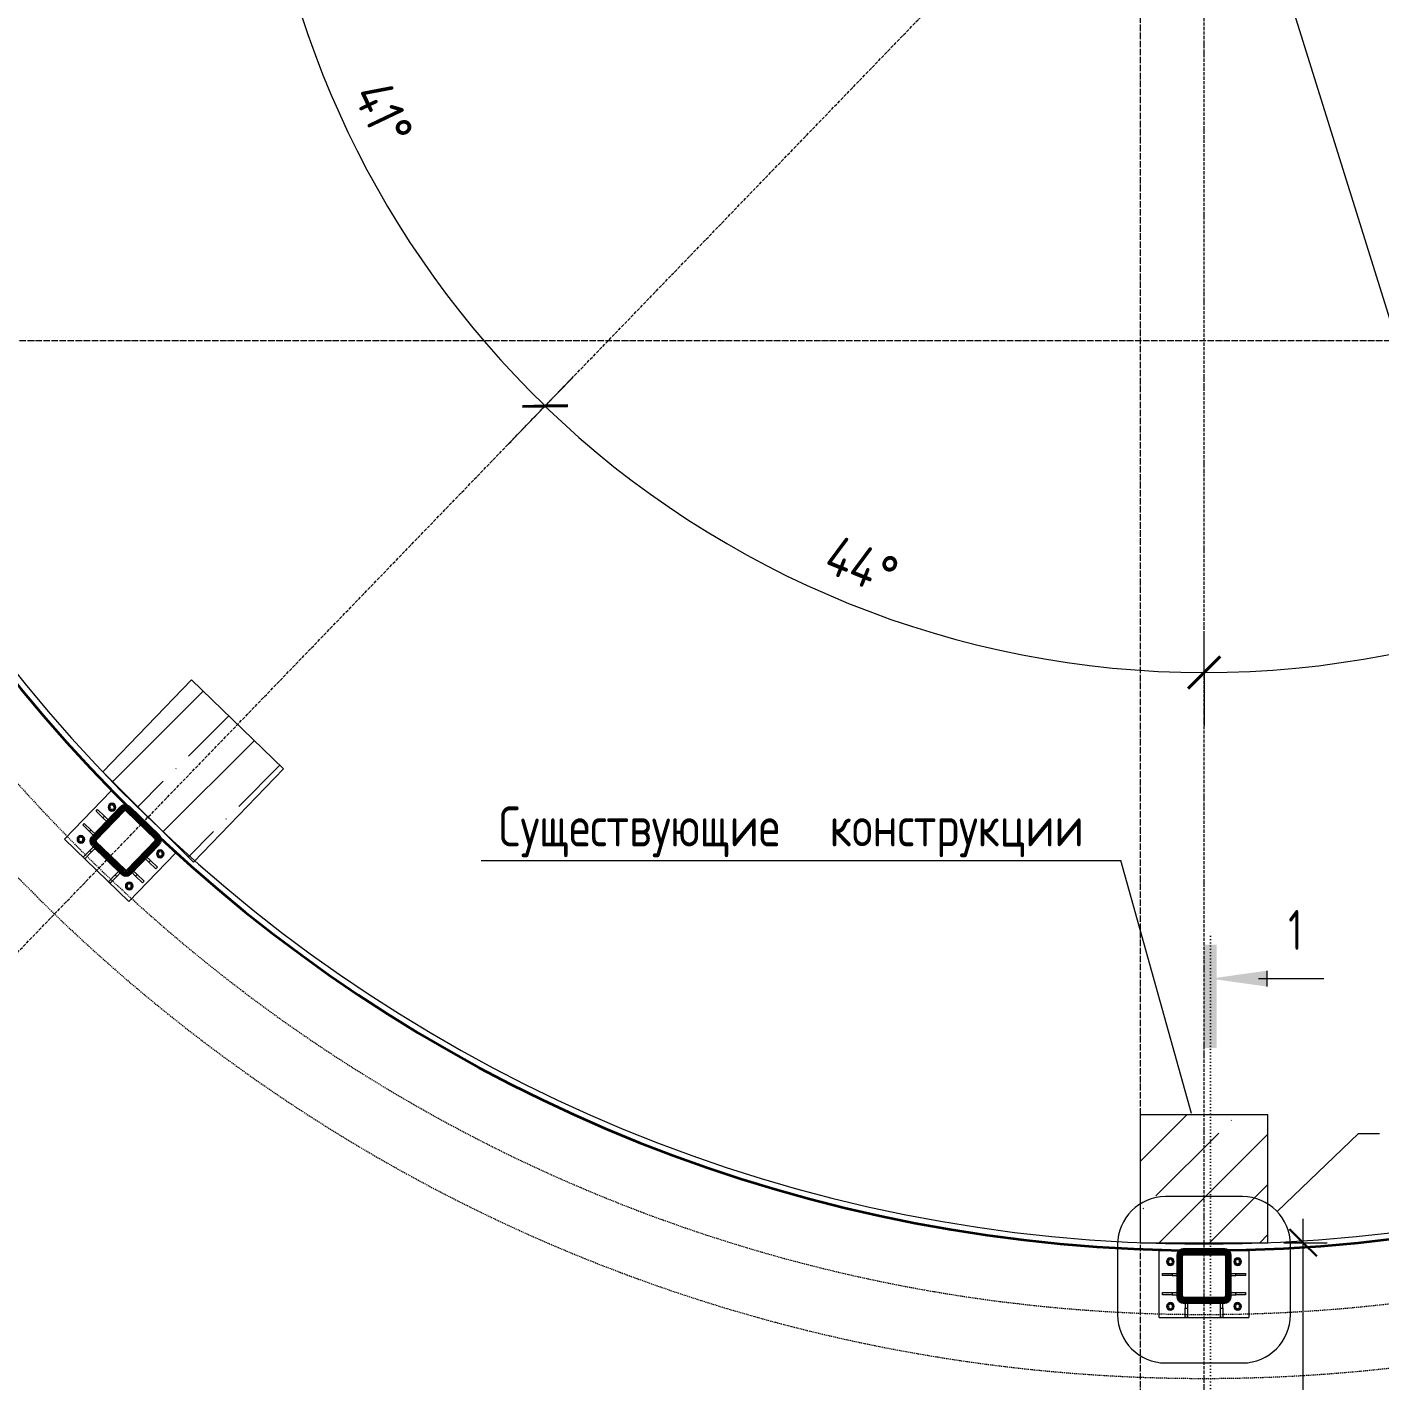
# Model space of a CAD drawing. Header units: millimetres. Extents: x 25978 to 116586, y -2270 to 13021.
# Drawn here: x 37095 to 41325, y 6258 to 10491 of the extents above; entities that cross this region are included whole.
import ezdxf

# ---------------------------------------------------------------- set-up
doc = ezdxf.new("R2010")
doc.units = ezdxf.units.MM
for name, pattern in [('01 Штриховая _2 мм_', [3, 2, -1]), ('01 Штриховая _4 мм_', [6, 3.5, -2.5]), ('02 Штрихпунктирная _10 мм_', [14, 10, -2, 0, -2]), ('02 Штрихпунктирная _20 мм_', [25, 20, -2.5, 0, -2.5]), ('04 Пунктир 10мм', [10, 0, -10])]:
    doc.linetypes.add(name, pattern=pattern)
for name, color, linetype, lineweight in [('AA_Dim', 7, 'Continuous', 9), ('AA_Dim-50', 7, 'Continuous', 9), ('AA_Linii', 7, 'Continuous', 9), ('AA_Oformlenie', 7, 'Continuous', 9), ('AA_Razrez', 7, 'Continuous', 9), ('AA_Vinoska', 7, 'Continuous', 9), ('AF_Balki', 7, 'Continuous', 20), ('AF_Lestnica', 7, '01 Штриховая _2 мм_', 9), ('AF_Perekritie_Опалубка', 253, 'Continuous', 20), ('AF_Stena', 7, '01 Штриховая _4 мм_', 20), ('Gen_Fragment', 7, 'Continuous', 9), ('KR_Colonna_KG', 7, 'Continuous', 20), ('KR_Detal', 7, 'Continuous', 20), ('Оси', 7, 'Continuous', 9)]:
    doc.layers.add(name, color=color, linetype=linetype, lineweight=lineweight)
doc.styles.add('GOST Common', font='GOST_Common.ttf', dxfattribs={"width": 0.85, "height": 125})
doc.styles.add('ISOCPEUR_1', font='isocpeur.TTF', dxfattribs={"width": 0.85, "height": 125})
doc.styles.add('ISOCPEUR_2', font='isocpeur.TTF', dxfattribs={"width": 0.9, "height": 125})
doc.styles.add('ISOCPEUR_3', font='isocpeur.TTF', dxfattribs={"width": 0.7, "height": 125})
doc.dimstyles.new('05_Округл_5мм__прозр_', dxfattribs={"dimscale": 304.8, "dimtxt": 125.344371, "dimasz": 0.278871, "dimexe": 0.246063, "dimexo": 0.164042, "dimgap": 0.016404, "dimtad": 1, "dimdec": 0, "dimrnd": 5, "dimdsep": 46, "dimtxsty": 'ISOCPEUR_2', "dimblk1": 'OBLIQUE', "dimblk2": 'OBLIQUE', "dimsah": 1, "dimcen": 0.09, "dimdle": 0.246063, "dimazin": 0, "dimtfac": 1, "dimtdec": 4, "dimtix": 1, "dimtmove": 0, "dimatfit": 3, "dimfxl": 1, "dimtvp": 1, "dimtolj": 1, "dimtzin": 0, "dimlwd": 18, "dimlwe": 18, "dimarcsym": 2})
doc.dimstyles.new('Засечка', dxfattribs={"dimscale": 304.8, "dimtxt": 125.344371, "dimasz": 0.328084, "dimexe": 0.393701, "dimexo": 0.246063, "dimgap": 0.082021, "dimtad": 1, "dimdec": 0, "dimzin": 0, "dimdsep": 46, "dimtxsty": 'ISOCPEUR_1', "dimblk1": 'OBLIQUE', "dimblk2": 'OBLIQUE', "dimsah": 1, "dimcen": 0.09, "dimadec": 1, "dimazin": 2, "dimtfac": 1, "dimtdec": 4, "dimtix": 1, "dimtmove": 0, "dimatfit": 3, "dimfxl": 1, "dimtvp": 1, "dimtolj": 1, "dimtzin": 0, "dimarcsym": 2})
doc.dimstyles.new('Засечка_1', dxfattribs={"dimscale": 304.8, "dimtxt": 125.344371, "dimasz": 0.328084, "dimexe": 0.393701, "dimexo": 0.246063, "dimgap": 0.082021, "dimtad": 1, "dimdec": 0, "dimzin": 0, "dimdsep": 46, "dimtxsty": 'ISOCPEUR_1', "dimblk1": 'OBLIQUE', "dimblk2": 'OBLIQUE', "dimsah": 1, "dimcen": 0.09, "dimadec": 1, "dimazin": 2, "dimtfac": 1, "dimtdec": 4, "dimtix": 1, "dimtmove": 0, "dimatfit": 3, "dimfxl": 1, "dimtvp": 1, "dimtolj": 1, "dimtzin": 0, "dimarcsym": 2})
doc.dimstyles.new('Засечка_2', dxfattribs={"dimscale": 304.8, "dimtxt": 125.344371, "dimasz": 0.328084, "dimexe": 0.393701, "dimexo": 0.246063, "dimgap": 0.082021, "dimtad": 1, "dimdec": 0, "dimzin": 0, "dimdsep": 46, "dimtxsty": 'ISOCPEUR_1', "dimblk1": 'OBLIQUE', "dimblk2": 'OBLIQUE', "dimsah": 1, "dimcen": 0.09, "dimadec": 1, "dimazin": 2, "dimtfac": 1, "dimtdec": 4, "dimtix": 1, "dimtmove": 0, "dimatfit": 3, "dimfxl": 1, "dimtvp": 1, "dimtolj": 1, "dimtzin": 0, "dimarcsym": 2})
doc.dimstyles.new('Засечка_3', dxfattribs={"dimscale": 304.8, "dimtxt": 125.344371, "dimasz": 0.328084, "dimexe": 0.393701, "dimexo": 0.246063, "dimgap": 0.082021, "dimtad": 1, "dimdec": 0, "dimzin": 0, "dimdsep": 46, "dimtxsty": 'ISOCPEUR_1', "dimblk1": 'OBLIQUE', "dimblk2": 'OBLIQUE', "dimsah": 1, "dimcen": 0.09, "dimadec": 1, "dimazin": 2, "dimtfac": 1, "dimtdec": 4, "dimtix": 1, "dimtmove": 0, "dimatfit": 3, "dimfxl": 1, "dimtvp": 1, "dimtolj": 1, "dimtzin": 0, "dimarcsym": 2})
doc.dimstyles.new('Стрелка__округл_5_мм_', dxfattribs={"dimscale": 304.8, "dimtxt": 125.344371, "dimasz": 0.410105, "dimexe": 0.393701, "dimexo": 0, "dimgap": 0.065617, "dimtad": 1, "dimjust": 3, "dimdec": 0, "dimrnd": 5, "dimdsep": 46, "dimtxsty": 'ISOCPEUR_1', "dimblk1": 'OPEN30', "dimblk2": 'OPEN30', "dimsah": 1, "dimcen": 0.09, "dimazin": 0, "dimtfac": 1, "dimtdec": 4, "dimtix": 1, "dimtmove": 0, "dimatfit": 2, "dimfxl": 1, "dimtvp": 1, "dimtolj": 1, "dimtzin": 0, "dimarcsym": 2})
doc.dimstyles.new('Стрелка__округл_5_мм__1', dxfattribs={"dimscale": 304.8, "dimtxt": 125.344371, "dimasz": 0.410105, "dimexe": 0.393701, "dimexo": 0, "dimgap": 0.065617, "dimtad": 1, "dimjust": 3, "dimdec": 0, "dimrnd": 5, "dimdsep": 46, "dimtxsty": 'ISOCPEUR_1', "dimblk1": 'OPEN30', "dimblk2": 'OPEN30', "dimsah": 1, "dimcen": 0.09, "dimazin": 0, "dimtfac": 1, "dimtdec": 4, "dimtix": 1, "dimtmove": 0, "dimatfit": 2, "dimfxl": 1, "dimtvp": 1, "dimtolj": 1, "dimtzin": 0, "dimarcsym": 2})

# ---------------------------------------------------------------- blocks, each defined once
blk = doc.blocks.new('Лестницы 1 - Лестницы 1-3688333-Схема расположения входа на отм_ -0_110 в осях 7-14_ А-В')
at = {"layer": 'AF_Lestnica', "color": 250, "linetype": 'Continuous', "lineweight": 20}
for radius, start, end in [(7369.2, 270, 352), (7669.2, 270, 352), (7369.2, 197.04974, 270), (7669.2, 197.65643, 270)]:
    blk.add_arc((40775.1, 11440), radius, start, end, dxfattribs=at)
blk = doc.blocks.new('243_Профиль гнутый сварной квадратный _НесКол_2ур_ - 160х8-4060138-Схема расположения входа на отм_ -0_110 в осях 7-14_ А-В')
at = {"layer": 'KR_Colonna_KG', "linetype": '01 Штриховая _4 мм_', "lineweight": 9}
h = blk.add_hatch(color=256, dxfattribs=at)
h.paths.add_polyline_path([(63.3, -80), (64, -80), (75.3, -75.3), (80, -64), (80, 64), (75.3, 75.3), (63.3, 80), (-65.4, 79.4), (-75.3, 75.3), (-80, 64), (-80, -64), (-75.3, -75.3), (-64, -80), (-29.8, -80)])
h.paths.add_polyline_path([(-64, -72), (-69.7, -69.7), (-72, -64), (-72, 64), (-69.7, 69.7), (-64, 72), (64, 72), (69.7, 69.7), (72, 64), (72, -64), (69.7, -69.7), (63.3, -72), (-29.8, -72)])
at = {"layer": 'KR_Colonna_KG', "lineweight": 60}
for p, q in [((-80, 64), (-80, -64)), ((-72, -64), (-72, 64)), ((64, 80), (-64, 80)), ((-64, 72), (64, 72)), ((72, 64), (72, -64)), ((80, -64), (80, 64)), ((64, -72), (-64, -72)), ((-64, -80), (64, -80))]:
    blk.add_line(p, q, dxfattribs=at)
for centre, radius, start, end in [((-64, 64), 16, 90, 180), ((-64, 64), 8, 90, 180), ((64, 64), 16, 360, 90), ((64, 64), 8, 0, 90), ((-64, -64), 16, 180, 270), ((-64, -64), 8, 180, 270), ((64, -64), 8, 270, 0), ((64, -64), 16, 270, 360)]:
    blk.add_arc(centre, radius, start, end, dxfattribs=at)
blk = doc.blocks.new('354_Прокат Лист _НесКаркас_РабПлоск_ - 354_Прокат Лист _НесКаркас_РабПлоск_-3883364-Схема расположения входа на отм_ -0_110 в осях 7-14_ А-В')
at = {"layer": 'AF_Balki'}
for p, q in [((-90, 105), (-90, -105)), ((-90, 105), (190, 105)), ((190, -105), (190, 105)), ((-90, -105), (190, -105))]:
    blk.add_line(p, q, dxfattribs=at)
blk = doc.blocks.new('354_Прокат Лист _НесКаркас_РабПлоск_ - 354_Прокат Лист _НесКаркас_РабПлоск_-3862386-Схема расположения входа на отм_ -0_110 в осях 7-14_ А-В')
at = {"layer": 'AF_Balki'}
for p, q in [((40855.1, 6527.3), (40855.1, 6534.3)), ((40855.1, 6534.3), (40875.1, 6534.3)), ((40855.1, 6527.3), (40875.1, 6527.3)), ((40875.1, 6534.3), (40905.1, 6534.3)), ((40875.1, 6527.3), (40875.1, 6534.3)), ((40905.1, 6527.3), (40875.1, 6527.3)), ((40905.1, 6534.3), (40905.1, 6527.3))]:
    blk.add_line(p, q, dxfattribs=at)
blk = doc.blocks.new('354_Прокат Лист _НесКаркас_РабПлоск_ - 354_Прокат Лист _НесКаркас_РабПлоск_-3862465-Схема расположения входа на отм_ -0_110 в осях 7-14_ А-В')
at = {"layer": 'AF_Balki'}
for p, q in [((40645.1, 6527.3), (40645.1, 6534.3)), ((40645.1, 6534.3), (40675.1, 6534.3)), ((40675.1, 6527.3), (40645.1, 6527.3)), ((40675.1, 6534.3), (40695.1, 6534.3)), ((40675.1, 6534.3), (40675.1, 6527.3)), ((40675.1, 6527.3), (40695.1, 6527.3)), ((40695.1, 6534.3), (40695.1, 6527.3))]:
    blk.add_line(p, q, dxfattribs=at)
blk = doc.blocks.new('354_Анкер клиновой _СоедНесК_РабПлоск_ - M12x120_20-4043259-Схема расположения входа на отм_ -0_110 в осях 7-14_ А-В')
at = {"layer": 'KR_Detal'}
for start, end in [(120, 180), (90, 120), (60, 90), (360, 60), (180, 240), (240, 270), (270, 300), (300, 360)]:
    blk.add_arc((0, 0), 9, start, end, dxfattribs=at)
for points in [[(-9, 5.2), (-8.3, 5.6), (-6.8, 6.5), (-5.3, 7.3), (-4.5, 7.8)], [(-9, 0), (-9, 0.9), (-9, 2.7), (-9, 4.4), (-9, 5.2)], [(-4.5, 7.8), (-3.7, 8.2), (-2.2, 9.1), (-0.7, 10), (0, 10.4)], [(0, 10.4), (0.7, 10), (2.2, 9.1), (3.7, 8.2), (4.5, 7.8)], [(4.5, 7.8), (5.3, 7.3), (6.8, 6.5), (8.3, 5.6), (9, 5.2)], [(9, 5.2), (9, 4.4), (9, 2.7), (9, 0.9), (9, 0)], [(-9, -5.2), (-9, -4.4), (-9, -2.7), (-9, -0.9), (-9, 0)], [(-4.5, -7.8), (-5.3, -7.3), (-6.8, -6.5), (-8.3, -5.6), (-9, -5.2)], [(0, -10.4), (-0.7, -10), (-2.2, -9.1), (-3.7, -8.2), (-4.5, -7.8)], [(4.5, -7.8), (3.7, -8.2), (2.2, -9.1), (0.7, -10), (0, -10.4)], [(9, -5.2), (8.3, -5.6), (6.8, -6.5), (5.3, -7.3), (4.5, -7.8)], [(9, 0), (9, -0.9), (9, -2.7), (9, -4.4), (9, -5.2)]]:
    blk.add_open_spline(points, degree=3, dxfattribs=at)
blk = doc.blocks.new('354_Анкер клиновой _СоедНесК_РабПлоск_ - M12x120_20-4043320-Схема расположения входа на отм_ -0_110 в осях 7-14_ А-В')
at = {"layer": 'KR_Detal'}
for start, end in [(120, 180), (180, 240), (90, 120), (60, 90), (0, 60), (300, 0), (240, 270), (270, 300)]:
    blk.add_arc((0, 0), 9, start, end, dxfattribs=at)
for points in [[(-9, 5.2), (-8.3, 5.6), (-6.8, 6.5), (-5.3, 7.3), (-4.5, 7.8)], [(-9, 0), (-9, 0.9), (-9, 2.7), (-9, 4.4), (-9, 5.2)], [(-9, -5.2), (-9, -4.4), (-9, -2.7), (-9, -0.9), (-9, 0)], [(-4.5, 7.8), (-3.7, 8.2), (-2.2, 9.1), (-0.7, 10), (0, 10.4)], [(0, 10.4), (0.7, 10), (2.2, 9.1), (3.7, 8.2), (4.5, 7.8)], [(4.5, 7.8), (5.3, 7.3), (6.8, 6.5), (8.3, 5.6), (9, 5.2)], [(9, 5.2), (9, 4.4), (9, 2.7), (9, 0.9), (9, 0)], [(9, 0), (9, -0.9), (9, -2.7), (9, -4.4), (9, -5.2)], [(-4.5, -7.8), (-5.3, -7.3), (-6.8, -6.5), (-8.3, -5.6), (-9, -5.2)], [(0, -10.4), (-0.7, -10), (-2.2, -9.1), (-3.7, -8.2), (-4.5, -7.8)], [(4.5, -7.8), (3.7, -8.2), (2.2, -9.1), (0.7, -10), (0, -10.4)], [(9, -5.2), (8.3, -5.6), (6.8, -6.5), (5.3, -7.3), (4.5, -7.8)]]:
    blk.add_open_spline(points, degree=3, dxfattribs=at)
blk = doc.blocks.new('354_Шайба_ГОСТ 11371-78_СоедНесК_РабПлоск_ - Шайба_ГОСТ 11371-78-V4-Схема расположения входа на отм_ -0_110 в осях 7-14_ А-В')
at = {"layer": 'KR_Detal'}
for start, end in [(0, 180), (180, 0)]:
    blk.add_arc((0, 0), 12, start, end, dxfattribs=at)
at = {"layer": 'KR_Detal', "linetype": '01 Штриховая _4 мм_', "lineweight": 9}
for start, end in [(0, 180), (180, 360)]:
    blk.add_arc((0, 0), 6.5, start, end, dxfattribs=at)
blk = doc.blocks.new('354_Шайба_ГОСТ 11371-78_СоедНесК_РабПлоск_ - Шайба_ГОСТ 11371-78-V5-Схема расположения входа на отм_ -0_110 в осях 7-14_ А-В')
at = {"layer": 'KR_Detal'}
for start, end in [(360, 180), (180, 360)]:
    blk.add_arc((0, 0), 12, start, end, dxfattribs=at)
at = {"layer": 'KR_Detal', "linetype": '01 Штриховая _4 мм_', "lineweight": 9}
for start, end in [(0, 180), (180, 0)]:
    blk.add_arc((0, 0), 6.5, start, end, dxfattribs=at)
blk = doc.blocks.new('Лестницы 2 - Лестницы 1-3699303-Схема расположения входа на отм_ -0_110 в осях 7-14_ А-В')
at = {"layer": 'AA_Linii', "linetype": '01 Штриховая _4 мм_', "lineweight": 20}
for start, end in [(182.9162121646, 270), (270, 357.0837878354)]:
    blk.add_arc((40775.061608, 11440), 7469.209461, start, end, dxfattribs=at)
blk = doc.blocks.new('010_Текст с выноской - Текст 2 строки-3712182-Схема расположения входа на отм_ -0_110 в осях 7-14_ А-В')
at = {"layer": 'AA_Vinoska'}
blk.add_line((-20, 0), (20, 0), dxfattribs=at)
blk = doc.blocks.new('DIMBLOCK17-Схема расположения входа на отм_ -0_110 в осях 7-14_ А-В')
at = {"layer": 'AA_Dim-50'}
for p, q in [((40770.7, 11404.9), (40779.4, 11475.1)), ((40810.2, 11435.7), (40740, 11444.3)), ((40775.1, 11440), (43713.5, 7677.2))]:
    blk.add_line(p, q, dxfattribs=at)
at = {"layer": 'AA_Dim-50', "lineweight": 40}
for q in [(43662.9, 7796.3), (43610.1, 7755.1)]:
    blk.add_line((43713.5, 7677.2), q, dxfattribs=at)
at = {"layer": 'AA_Dim-50'}
blk.add_arc((40775.1, 11440), 4774.2, 306.5465, 309.4267, dxfattribs=at)
at = {"layer": 'AA_Dim-50', "color": 0, "insert": (42176.2, 9921.5), "char_height": 125, "width": 476.782, "attachment_point": 1, "rotation": 307.9866, "line_spacing_factor": 1.135194, "style": 'ISOCPEUR_1'}
blk.add_mtext('R4775', dxfattribs=at)
blk = doc.blocks.new('_Open30')
at = {"color": 0, "linetype": 'ByBlock', "lineweight": -2}
for p, q in [((-1, 0.268), (0, 0)), ((0, 0), (-1, -0.268)), ((0, 0), (-1, 0))]:
    blk.add_line(p, q, dxfattribs=at)
blk = doc.blocks.new('Разрез - Номер узла_ сзади-394133-Схема расположения входа на отм_ -0_110 в осях 7-14_ А-В')
at = {"layer": 'AA_Razrez'}
for points in [[(7.329, 0.404), (7.329, -0.394), (0.873, -0.394), (0.873, 0.404)], [(3.497, -3.533), (2.503, -3.533), (3, 0)]]:
    blk.add_hatch(color=256, dxfattribs=at).paths.add_polyline_path(points)
for p, q in [((3, -3), (3, -7.096)), ((2.503, -3.533), (3.497, -3.533))]:
    blk.add_line(p, q, dxfattribs=at)
blk = doc.blocks.new('DIMBLOCK31-Схема расположения входа на отм_ -0_110 в осях 7-14_ А-В')
at = {"layer": 'AA_Dim-50', "lineweight": 30}
for p, q in [((41085.1, 6690), (41042.6, 6732.5)), ((41085.1, 6690), (41127.6, 6647.5)), ((41085.1, 3770.8), (41042.6, 3813.3)), ((41085.1, 3770.8), (41127.6, 3728.3))]:
    blk.add_line(p, q, dxfattribs=at)
at = {"layer": 'AA_Dim-50', "lineweight": 18}
for p, q in [((41085.1, 3695.8), (41085.1, 6765)), ((41025.1, 6690), (41160.1, 6690)), ((41085.1, 6690), (41025.1, 6690)), ((40825.1, 3770.8), (41160.1, 3770.8)), ((41085.1, 3770.8), (40825.1, 3770.8))]:
    blk.add_line(p, q, dxfattribs=at)
at = {"layer": 'AA_Dim-50', "color": 0, "lineweight": 18, "insert": (40917.3, 5074.3), "char_height": 125, "width": 374.614, "attachment_point": 1, "rotation": 90, "line_spacing_factor": 1.135194, "style": 'ISOCPEUR_2'}
blk.add_mtext('2920', dxfattribs=at)
blk = doc.blocks.new('_Oblique')
at = {"color": 0, "linetype": 'ByBlock', "lineweight": -2}
blk.add_line((-0.5, -0.5), (0.5, 0.5), dxfattribs=at)
blk = doc.blocks.new('DIMBLOCK32-Схема расположения входа на отм_ -0_110 в осях 7-14_ А-В')
at = {"layer": 'AA_Dim-50'}
for p, q in [((40806.4, 11423.6), (40743.8, 11456.4)), ((40758.6, 11408.7), (40791.5, 11471.3)), ((40775.1, 11440), (43057.6, 4118.3))]:
    blk.add_line(p, q, dxfattribs=at)
at = {"layer": 'AA_Dim-50', "lineweight": 40}
for q in [(43052.3, 4247.6), (42988.4, 4227.7)]:
    blk.add_line((43057.6, 4118.3), q, dxfattribs=at)
at = {"layer": 'AA_Dim-50'}
blk.add_arc((40775.1, 11440), 7669.2, 286.41806, 288.21107, dxfattribs=at)
at = {"layer": 'AA_Dim-50', "color": 0, "insert": (42033.1, 8018.7), "char_height": 125, "width": 465.43, "attachment_point": 1, "rotation": 287.3146, "line_spacing_factor": 1.135194, "style": 'ISOCPEUR_1'}
blk.add_mtext('R7670', dxfattribs=at)
blk = doc.blocks.new('DIMBLOCK33-Схема расположения входа на отм_ -0_110 в осях 7-14_ А-В')
at = {"layer": 'AA_Dim-50', "lineweight": 40}
for p, q in [((37820.6, 11181.5), (37766.4, 11227)), ((37820.6, 11181.5), (37874.8, 11136.1)), ((38714.9, 9306.6), (38644.2, 9305.4)), ((38714.9, 9306.6), (38785.6, 9307.9))]:
    blk.add_line(p, q, dxfattribs=at)
at = {"layer": 'AA_Dim-50'}
for p, q in [((37820.6, 11181.5), (37656.2, 11167.1)), ((37820.6, 11181.5), (37940.2, 11192)), ((37820.6, 11181.5), (37820.6, 11181.5)), ((38714.9, 9306.6), (38798.2, 9392.9)), ((38714.9, 9306.6), (38600.3, 9187.9))]:
    blk.add_line(p, q, dxfattribs=at)
blk.add_arc((40775.1, 11440), 2965.7, 185, 226, dxfattribs=at)
blk.add_arc((40775.1, 11440), 2965.7, 185, 226, dxfattribs=at)
at = {"layer": 'AA_Dim-50', "color": 0, "insert": (38224, 10335.9), "char_height": 125, "width": 244.067, "attachment_point": 1, "rotation": 295.5, "line_spacing_factor": 1.135194, "style": 'ISOCPEUR_1'}
blk.add_mtext('41°', dxfattribs=at)
blk = doc.blocks.new('DIMBLOCK34-Схема расположения входа на отм_ -0_110 в осях 7-14_ А-В')
at = {"layer": 'AA_Dim-50'}
for p, q in [((38714.2, 9306), (38797.6, 9392.3)), ((38714.2, 9306), (38599.6, 9187.3)), ((38714.2, 9306), (38714.2, 9306)), ((40775.1, 8473.3), (40775.1, 8593.3)), ((40775.1, 8473.3), (40775.1, 8308.3))]:
    blk.add_line(p, q, dxfattribs=at)
at = {"layer": 'AA_Dim-50', "lineweight": 40}
for p, q in [((38714.2, 9306), (38643.5, 9304.7)), ((38714.2, 9306), (38784.9, 9307.2)), ((40775.1, 8473.3), (40825.1, 8523.3)), ((40775.1, 8473.3), (40725.1, 8423.3))]:
    blk.add_line(p, q, dxfattribs=at)
at = {"layer": 'AA_Dim-50'}
blk.add_arc((40775.1, 11440), 2966.7, 226, 270, dxfattribs=at)
blk.add_arc((40775.1, 11440), 2966.7, 226, 270, dxfattribs=at)
at = {"layer": 'AA_Dim-50', "color": 0, "insert": (39625.6, 8907.4), "char_height": 125, "width": 280.961, "attachment_point": 1, "rotation": 338, "line_spacing_factor": 1.135194, "style": 'ISOCPEUR_1'}
blk.add_mtext('44°', dxfattribs=at)
blk = doc.blocks.new('DIMBLOCK35-Схема расположения входа на отм_ -0_110 в осях 7-14_ А-В')
at = {"layer": 'AA_Dim-50'}
for p, q in [((42836.2, 9305.7), (42752.8, 9392)), ((42836.2, 9305.7), (42950.8, 9187)), ((40775.1, 8472.9), (40775.1, 8592.9)), ((40775.1, 8472.9), (40775.1, 8472.9)), ((40775.1, 8472.9), (40775.1, 8307.9))]:
    blk.add_line(p, q, dxfattribs=at)
at = {"layer": 'AA_Dim-50', "lineweight": 40}
for p, q in [((42836.2, 9305.7), (42837.4, 9376.4)), ((42836.2, 9305.7), (42834.9, 9235)), ((40775.1, 8472.9), (40825.1, 8522.9)), ((40775.1, 8472.9), (40725.1, 8422.9))]:
    blk.add_line(p, q, dxfattribs=at)
at = {"layer": 'AA_Dim-50'}
blk.add_arc((40775.1, 11440), 2967.1, 270, 314, dxfattribs=at)
blk.add_arc((40775.1, 11440), 2967.1, 270, 314, dxfattribs=at)
at = {"layer": 'AA_Dim-50', "color": 0, "insert": (41707.6, 8819.3), "char_height": 125, "width": 280.961, "attachment_point": 1, "rotation": 22, "line_spacing_factor": 1.135194, "style": 'ISOCPEUR_1'}
blk.add_mtext('44°', dxfattribs=at)
blk = doc.blocks.new('DIMBLOCK36-Схема расположения входа на отм_ -0_110 в осях 7-14_ А-В')
at = {"layer": 'AA_Dim-50', "lineweight": 40}
for p, q in [((43730.2, 11181.5), (43684.7, 11235.6)), ((43730.2, 11181.5), (43775.6, 11127.3)), ((42835.7, 9306.1), (42836.9, 9376.8)), ((42835.7, 9306.1), (42834.5, 9235.4))]:
    blk.add_line(p, q, dxfattribs=at)
at = {"layer": 'AA_Dim-50'}
for p, q in [((43730.2, 11181.5), (43610.7, 11191.9)), ((43730.2, 11181.5), (43894.6, 11167.1)), ((42835.7, 9306.1), (42752.4, 9392.5)), ((42835.7, 9306.1), (42835.7, 9306.1)), ((42835.7, 9306.1), (42950.3, 9187.4))]:
    blk.add_line(p, q, dxfattribs=at)
blk.add_arc((40775.1, 11440), 2966.4, 314, 355, dxfattribs=at)
blk.add_arc((40775.1, 11440), 2966.4, 314, 355, dxfattribs=at)
at = {"layer": 'AA_Dim-50', "color": 0, "insert": (43239.2, 10152), "char_height": 125, "width": 244.067, "attachment_point": 1, "rotation": 64.5, "line_spacing_factor": 1.135194, "style": 'ISOCPEUR_1'}
blk.add_mtext('41°', dxfattribs=at)

msp = doc.modelspace()

# ---------------------------------------------------------------- hatches: boundary and pattern name
at = {"layer": 'AA_Oformlenie'}
h = msp.add_hatch(dxfattribs=at)
h.set_pattern_fill('FP_1', color=256, style=0, pattern_type=2)
h.set_pattern_definition([(45, (0, 0), (-157.1545, 157.1545), []), (45, (157.15, 0), (-157.1545, 157.1545), [277.813, -55.563, 1.676, -53.886])])
h.paths.add_polyline_path([(40931.4794, 6690), (40975.0616, 6690), (40975.0616, 7090), (40575.0616, 7090), (40575.0616, 6690), (40838.3473, 6690)])
h.paths.add_polyline_path([(37614.8817, 7879.6069), (37897.1847, 8171.9402), (37609.4487, 8449.8035), (37331.9959, 8162.4927), (37581.2084, 7913.2802)])
h.paths.add_polyline_path([(43930.8399, 7884.2043), (44218.5758, 8162.0676), (43940.7125, 8449.8035), (43652.9766, 8171.9402), (43911.7058, 7904.0182)])

# ---------------------------------------------------------------- linework, layer by layer
at = {"layer": 'AA_Linii', "linetype": '02 Штрихпунктирная _10 мм_', "lineweight": 20}
for p, q in [((35985.9451, 6480.7216), (40570.6903, 11228.3643)), ((40775.0637, 4545.7938), (40775.0637, 11145.7938))]:
    msp.add_line(p, q, dxfattribs=at)
at = {"layer": 'AA_Linii'}
for p, q in [((37609.4487, 8449.8035), (37331.9959, 8162.4927)), ((37897.1847, 8171.9402), (37609.4487, 8449.8035)), ((37614.8817, 7879.6069), (37897.1847, 8171.9402)), ((37331.9959, 8162.4927), (37614.8817, 7879.6069)), ((40975.0616, 7090), (40575.0616, 7090)), ((40575.0616, 7090), (40575.0616, 6690)), ((40975.0616, 6690), (40975.0616, 7090)), ((40575.0616, 6690), (40975.0616, 6690))]:
    msp.add_line(p, q, dxfattribs=at)
at = {"layer": 'AA_Linii', "lineweight": 20}
for p, q in [((37609.4487, 8449.8035), (37331.9959, 8162.4927)), ((37897.1847, 8171.9402), (37609.4487, 8449.8035)), ((37614.8817, 7879.6069), (37897.1847, 8171.9402)), ((37331.9959, 8162.4927), (37614.8817, 7879.6069)), ((40975.0616, 7090), (40575.0616, 7090)), ((40575.0616, 7090), (40575.0616, 6690)), ((40975.0616, 6690), (40975.0616, 7090)), ((40575.0616, 6690), (40975.0616, 6690))]:
    msp.add_line(p, q, dxfattribs=at)
msp.add_arc((40775.0616, 11440), 4754.2095, 181.8080384, 358.1919616, dxfattribs=at)
at = {"layer": 'AA_Razrez', "linetype": '04 Пунктир 10мм'}
msp.add_line((40795.0616, 2851.0536), (40795.0616, 7665.8816), dxfattribs=at)
at = {"layer": 'AA_Vinoska'}
msp.add_line((40736.0217, 7094.5079), (40515.2464, 7885.3913), dxfattribs=at)
at = {"layer": 'AF_Perekritie_Опалубка', "lineweight": 35}
for radius, start, end in [(4774.2095, 185.3173957, 357.8392894), (7069.2095, 197.79694229, 352.00000216)]:
    msp.add_arc((40775.0616, 11440), radius, start, end, dxfattribs=at)
at = {"layer": 'AF_Stena'}
for radius, start, end in [(5174.2095, 184.767034, 355.232966), (4974.2095, 184.9591748, 355.0408252)]:
    msp.add_arc((40775.0616, 11440), radius, start, end, dxfattribs=at)
at = {"layer": 'Gen_Fragment'}
for p, q in [((41003.6528, 6787.9769), (41258.5898, 7032.1251)), ((41258.5898, 7032.1251), (41324.001, 7032.1251)), ((40895.3193, 6834.228), (40654.8307, 6834.228)), ((40504.8307, 6684.228), (40504.8307, 6464.1077)), ((41045.3193, 6464.1077), (41045.3193, 6684.228)), ((40654.8307, 6314.1077), (40895.3193, 6314.1077))]:
    msp.add_line(p, q, dxfattribs=at)
for centre, start, end in [((40654.8307, 6684.228), 90, 180), ((40895.3193, 6684.228), 0, 90), ((40654.8307, 6464.1077), 180, 270), ((40895.3193, 6464.1077), 270, 0)]:
    msp.add_arc(centre, 150, start, end, dxfattribs=at)
at = {"layer": 'Оси', "linetype": '02 Штрихпунктирная _20 мм_'}
for p, q in [((40575.0616, 12431.8629), (40575.0616, 3155.5937)), ((49415.0616, 9510), (26637.2958, 9510))]:
    msp.add_line(p, q, dxfattribs=at)

# ---------------------------------------------------------------- block references
at = {"layer": 'AA_Razrez', "extrusion": (0, 0, -1), "xscale": 49.99999999999998, "yscale": 49.99999999999998, "zscale": 49.99999999999998, "rotation": 270.0000000000002}
msp.add_blockref('Разрез - Номер узла_ сзади-394133-Схема расположения входа на отм_ -0_110 в осях 7-14_ А-В', (-40795.0616, 7665.8816), dxfattribs=at)
at = {"layer": 'AA_Vinoska', "xscale": 50, "yscale": 50, "zscale": 50}
msp.add_blockref('010_Текст с выноской - Текст 2 строки-3712182-Схема расположения входа на отм_ -0_110 в осях 7-14_ А-В', (39515.2464, 7885.3913), dxfattribs=at)
at = {"layer": 'AF_Balki', "extrusion": (0, 0, -1)}
for p, rotation in [((-37349.7115, 7964.9247), 224), ((-40725.0616, 6560.7905), 180)]:
    msp.add_blockref('354_Прокат Лист _НесКаркас_РабПлоск_ - 354_Прокат Лист _НесКаркас_РабПлоск_-3883364-Схема расположения входа на отм_ -0_110 в осях 7-14_ А-В', p, dxfattribs=dict(at, rotation=rotation))
at = {"layer": 'AF_Balki'}
for name, p, rotation in [('354_Прокат Лист _НесКаркас_РабПлоск_ - 354_Прокат Лист _НесКаркас_РабПлоск_-3862465-Схема расположения входа на отм_ -0_110 в осях 7-14_ А-В', (3538.7304, 31578.6472), 316), ('354_Прокат Лист _НесКаркас_РабПлоск_ - 354_Прокат Лист _НесКаркас_РабПлоск_-3862465-Схема расположения входа на отм_ -0_110 в осях 7-14_ А-В', (3497.0457, 31535.4919), 316), ('354_Прокат Лист _НесКаркас_РабПлоск_ - 354_Прокат Лист _НесКаркас_РабПлоск_-3862386-Схема расположения входа на отм_ -0_110 в осях 7-14_ А-В', (60990.3671, 41854.1803), 226), ('354_Прокат Лист _НесКаркас_РабПлоск_ - 354_Прокат Лист _НесКаркас_РабПлоск_-3862386-Схема расположения входа на отм_ -0_110 в осях 7-14_ А-В', (3538.7304, 31578.6472), 316), ('354_Прокат Лист _НесКаркас_РабПлоск_ - 354_Прокат Лист _НесКаркас_РабПлоск_-3862465-Схема расположения входа на отм_ -0_110 в осях 7-14_ А-В', (13815.7339, -25957.8181), 46.00000000020962), ('354_Прокат Лист _НесКаркас_РабПлоск_ - 354_Прокат Лист _НесКаркас_РабПлоск_-3862386-Схема расположения входа на отм_ -0_110 в осях 7-14_ А-В', (3497.0457, 31535.4919), 316), ('354_Прокат Лист _НесКаркас_РабПлоск_ - 354_Прокат Лист _НесКаркас_РабПлоск_-3862386-Схема расположения входа на отм_ -0_110 в осях 7-14_ А-В', (34189.2711, 47360.8602), 270), ('354_Прокат Лист _НесКаркас_РабПлоск_ - 354_Прокат Лист _НесКаркас_РабПлоск_-3862465-Схема расположения входа на отм_ -0_110 в осях 7-14_ А-В', (47360.8521, -34189.263), 90)]:
    msp.add_blockref(name, p, dxfattribs=dict(at, rotation=rotation))
for name, p in [('354_Прокат Лист _НесКаркас_РабПлоск_ - 354_Прокат Лист _НесКаркас_РабПлоск_-3862465-Схема расположения входа на отм_ -0_110 в осях 7-14_ А-В', (0, 60)), ('354_Прокат Лист _НесКаркас_РабПлоск_ - 354_Прокат Лист _НесКаркас_РабПлоск_-3862386-Схема расположения входа на отм_ -0_110 в осях 7-14_ А-В', (0, 60)), ('354_Прокат Лист _НесКаркас_РабПлоск_ - 354_Прокат Лист _НесКаркас_РабПлоск_-3862465-Схема расположения входа на отм_ -0_110 в осях 7-14_ А-В', (0, 0)), ('354_Прокат Лист _НесКаркас_РабПлоск_ - 354_Прокат Лист _НесКаркас_РабПлоск_-3862386-Схема расположения входа на отм_ -0_110 в осях 7-14_ А-В', (0, 0))]:
    msp.add_blockref(name, p, dxfattribs=at)
at = {"layer": 'AF_Lestnica', "color": 250, "linetype": 'Continuous', "lineweight": 20}
for name in ['Лестницы 2 - Лестницы 1-3699303-Схема расположения входа на отм_ -0_110 в осях 7-14_ А-В', 'Лестницы 1 - Лестницы 1-3688333-Схема расположения входа на отм_ -0_110 в осях 7-14_ А-В']:
    msp.add_blockref(name, (0, 0), dxfattribs=at)
at = {"layer": 'KR_Colonna_KG', "rotation": 316}
msp.add_blockref('243_Профиль гнутый сварной квадратный _НесКол_2ур_ - 160х8-4060138-Схема расположения входа на отм_ -0_110 в осях 7-14_ А-В', (37403.0449, 7948.1753), dxfattribs=at)
at = {"layer": 'KR_Colonna_KG'}
msp.add_blockref('243_Профиль гнутый сварной квадратный _НесКол_2ур_ - 160х8-4060138-Схема расположения входа на отм_ -0_110 в осях 7-14_ А-В', (40775.0616, 6585.7905), dxfattribs=at)
at = {"layer": 'KR_Detal', "linetype": '01 Штриховая _4 мм_', "lineweight": 9}
for p in [(37360.2899, 8052.0235), (37263.0378, 7951.3159), (37511.3513, 7906.1452), (37414.0991, 7805.4376)]:
    msp.add_blockref('354_Шайба_ГОСТ 11371-78_СоедНесК_РабПлоск_ - Шайба_ГОСТ 11371-78-V5-Схема расположения входа на отм_ -0_110 в осях 7-14_ А-В', p, dxfattribs=at)
at = {"layer": 'KR_Detal'}
for p in [(37360.2899, 8052.0235), (37263.0378, 7951.3159), (37511.3513, 7906.1452), (37414.0991, 7805.4376)]:
    msp.add_blockref('354_Анкер клиновой _СоедНесК_РабПлоск_ - M12x120_20-4043320-Схема расположения входа на отм_ -0_110 в осях 7-14_ А-В', p, dxfattribs=at)
at = {"layer": 'KR_Detal', "linetype": '01 Штриховая _4 мм_', "lineweight": 9, "rotation": 180}
for p in [(40670.0616, 6630.7905), (40880.0697, 6630.7905), (40670.0616, 6490.7905), (40880.0697, 6490.7905)]:
    msp.add_blockref('354_Шайба_ГОСТ 11371-78_СоедНесК_РабПлоск_ - Шайба_ГОСТ 11371-78-V4-Схема расположения входа на отм_ -0_110 в осях 7-14_ А-В', p, dxfattribs=at)
at = {"layer": 'KR_Detal', "rotation": 180}
for p in [(40670.0616, 6630.7905), (40880.0697, 6630.7905), (40670.0616, 6490.7905), (40880.0697, 6490.7905)]:
    msp.add_blockref('354_Анкер клиновой _СоедНесК_РабПлоск_ - M12x120_20-4043259-Схема расположения входа на отм_ -0_110 в осях 7-14_ А-В', p, dxfattribs=at)

# ---------------------------------------------------------------- texts
at = {"layer": 'AA_Razrez', "insert": (41038.8681, 7730.6122), "char_height": 125, "width": 53.312219, "attachment_point": 1, "style": 'ISOCPEUR_3'}
msp.add_mtext('\\fISOCPEUR|b0|i0|c204|p34|;\\W.7;1', dxfattribs=at)
at = {"layer": 'AA_Vinoska', "char_height": 125, "attachment_point": 1, "style": 'GOST Common'}
for s, insert, width in [('Существующие', (38569.848, 8054.5066), 1209.546016), ('\\fGOST Common|b0|i0|c204|p34|;\\W.85; ', (39567.8233, 8054.5066), 44.293234), ('конструкции', (39604.3688, 8054.5066), 1032.373078)]:
    msp.add_mtext(s, dxfattribs=dict(at, insert=insert, width=width))

# ---------------------------------------------------------------- dimensions: what is measured, and where the dimension line sits
at = {"layer": 'AA_Dim'}
for mpoint, dimstyle, picture, middle in [((43713.4788, 7677.1845), 'Стрелка__округл_5_мм_', 'DIMBLOCK17-Схема расположения входа на отм_ -0_110 в осях 7-14_ А-В', (42270.8256, 9658.6288)), ((43057.5532, 4118.3195), 'Стрелка__округл_5_мм__1', 'DIMBLOCK32-Схема расположения входа на отм_ -0_110 в осях 7-14_ А-В', (41976.4678, 7863.381))]:
    dim = msp.add_radius_dim(center=(40775.0616, 11440), mpoint=mpoint, dimstyle=dimstyle, override={"dimpost": 'R<>'}, dxfattribs=at)
    dim.commit()
    dim.dimension.update_dxf_attribs({"geometry": picture, "text_midpoint": middle})
for base, center, p1, p2, dimstyle, override, picture, middle in [((37965.3334, 10490.7796), (40775.0639, 11439.9993), (37581.5244, 11160.6008), (38548.1709, 9133.9842), 'Засечка', {"dimpost": '<>', "dimfxl": 2245.346401}, 'DIMBLOCK33-Схема расположения входа на отм_ -0_110 в осях 7-14_ А-В', (38177.2084, 10200.8858)), ((39321.7264, 8853.7109), (40775.0616, 11439.997), (38547.5299, 9133.3204), (40775.0616, 8233.3391), 'Засечка_1', {"dimpost": '<>', "dimfxl": 2402.470353}, 'DIMBLOCK34-Схема расположения входа на отм_ -0_110 в осях 7-14_ А-В', (39696.5101, 8770.4883)), ((41526.3077, 8569.6192), (40775.0616, 11440.0013), (40775.0616, 8232.9381), (43002.8749, 9133.0331), 'Засечка_2', {"dimpost": '<>', "dimfxl": 2402.774024}, 'DIMBLOCK35-Схема расположения входа на отм_ -0_110 в осях 7-14_ А-В', (41853.765, 8770.1168)), ((43281.5442, 9853.4263), (40775.0636, 11439.9993), (43002.4314, 9133.4924), (43969.2841, 11160.5412), 'Засечка_3', {"dimpost": '<>', "dimfxl": 2245.825273}, 'DIMBLOCK36-Схема расположения входа на отм_ -0_110 в осях 7-14_ А-В', (43373.5361, 10200.5915))]:
    dim = msp.add_angular_dim_3p(base=base, center=center, p1=p1, p2=p2, dimstyle=dimstyle, override=override, dxfattribs=at)
    dim.commit()
    dim.dimension.update_dxf_attribs({"geometry": picture, "text_midpoint": middle})
at = {"layer": 'AA_Dim', "lineweight": 18}
dim = msp.add_linear_dim(base=(41085.1394, 6690), p1=(40775.0616, 3770.7905), p2=(40975.0616, 6690), angle=90, dimstyle='05_Округл_5мм__прозр_', override={"dimpost": '<>', "dimfxl": 2926.05261}, dxfattribs=at)
dim.commit()
dim.dimension.update_dxf_attribs({"geometry": 'DIMBLOCK31-Схема расположения входа на отм_ -0_110 в осях 7-14_ А-В', "text_midpoint": (41017.6394, 5230.3953)})

doc.saveas('drawing.dxf')
